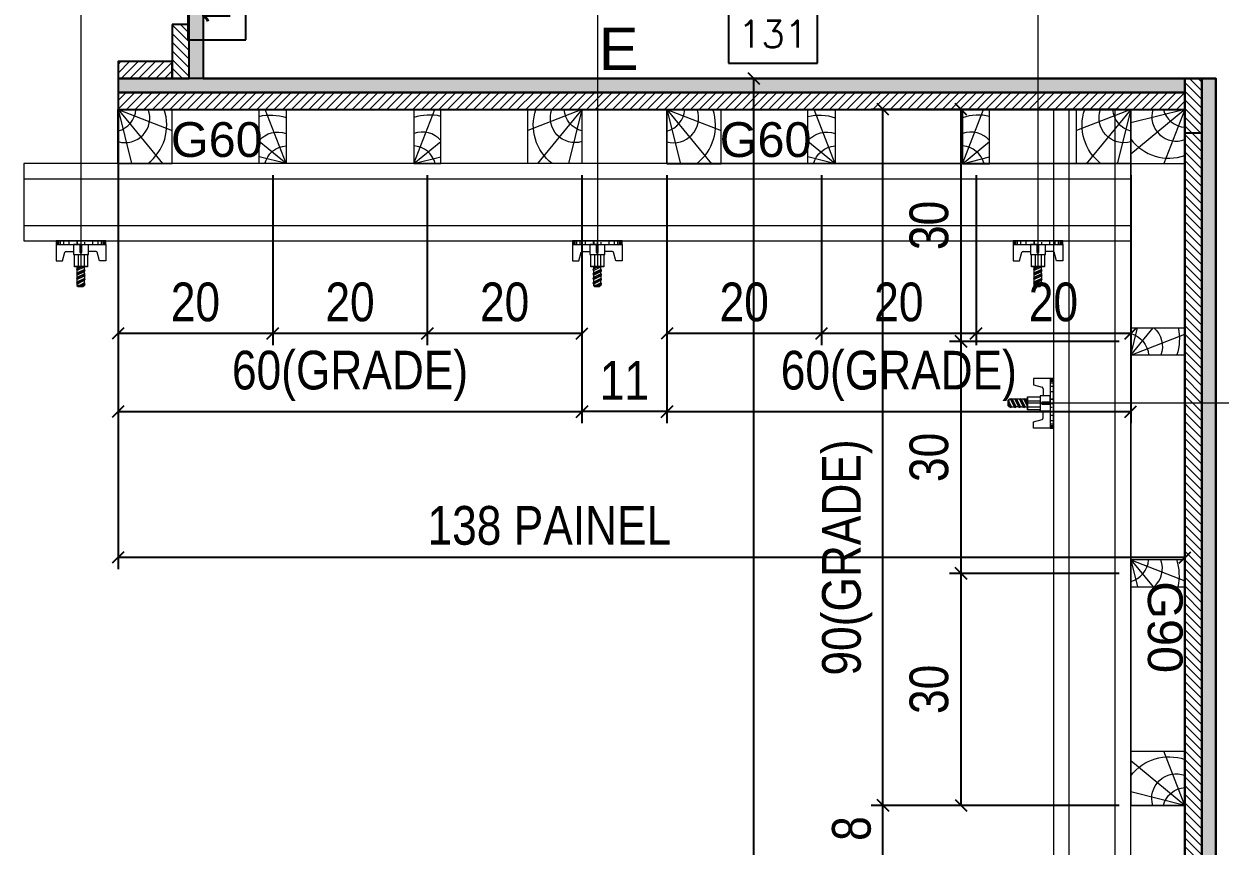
# Model space of a CAD drawing. Header units: millimetres. Extents: x 1945 to 8225, y 304 to 15137.
# Drawn here: x 5574.6 to 5884.1, y 11176.6 to 11389.3 of the extents above; entities that cross this region are included whole.
import ezdxf
from ezdxf.enums import TextEntityAlignment as Align

# ---------------------------------------------------------------- set-up
doc = ezdxf.new("R2010")
doc.units = ezdxf.units.MM
for name, color, linetype, lineweight in [('CONCRETO', 251, 'Continuous', 25), ('Hachura', 251, 'Continuous', 9), ('Madeira', 126, 'Continuous', 18), ('Perfil Metálico', 224, 'Continuous', 18)]:
    doc.layers.add(name, color=color, linetype=linetype, lineweight=lineweight)
for name, color, linetype in [('COTA', 241, 'Continuous'), ('MEIO_PONT', 93, 'Continuous'), ('Painéis', 200, 'Continuous'), ('SARRAFO', 251, 'Continuous'), ('TEXTO_GERAL', 7, 'Continuous')]:
    doc.layers.add(name, color=color, linetype=linetype)
doc.styles.add('ARIAL', font='arial.ttf')
doc.styles.add('COTA TECNICA 2X', font='techl___.ttf', dxfattribs={"height": 10})
doc.styles.add('ROMANS', font='romans.shx')
doc.styles.add('SANSSERIF', font='sas_____.pfb')
doc.dimstyles.new('Cota Seção interna', dxfattribs={"dimtxt": 7, "dimasz": 6, "dimexe": 0.18, "dimexo": 2, "dimgap": -4, "dimtad": 3, "dimdec": 1, "dimlfac": 0.5, "dimzin": 12, "dimdsep": 46, "dimtxsty": 'ROMANS', "dimblk": 'ARCHTICK', "dimcen": 0.09, "dimse1": 1, "dimse2": 1, "dimsd1": 1, "dimsd2": 1, "dimclrd": 180, "dimclre": 5, "dimclrt": 1, "dimadec": 0, "dimazin": 3, "dimtfac": 1, "dimtdec": 1, "dimtofl": 0, "dimtmove": 0, "dimatfit": 3, "dimldrblk": 'ARCHTICK', "dimfxl": 1, "dimtolj": 1, "dimtzin": 0, "dimarcsym": 0})
doc.dimstyles.new('SECAO PILAR', dxfattribs={"dimtxt": 10, "dimasz": 3, "dimexe": 3, "dimexo": 3, "dimgap": 3, "dimtad": 1, "dimdec": 1, "dimlfac": 0.5, "dimzin": 12, "dimdsep": 46, "dimtxsty": 'COTA TECNICA 2X', "dimblk1": 'OBLIQUE', "dimblk2": 'OBLIQUE', "dimsah": 1, "dimcen": 0.9, "dimclrd": 256, "dimclre": 256, "dimclrt": 256, "dimadec": 1, "dimazin": 3, "dimtfac": 1, "dimtdec": 1, "dimtmove": 0, "dimatfit": 3, "dimfxl": 1, "dimtolj": 1, "dimtzin": 12, "dimarcsym": 0})

# ---------------------------------------------------------------- blocks, each defined once
blk = doc.blocks.new('*D548')
at = {"layer": 'COTA', "color": 180, "lineweight": -2, "transparency": 16777216}
for p, q in [((5632.02, 11403.15), (5617.02, 11403.15)), ((5617.02, 11403.15), (5617.02, 11385.15)), ((5632.02, 11385.15), (5632.02, 11403.15)), ((5617.02, 11385.15), (5632.02, 11385.15))]:
    blk.add_line(p, q, dxfattribs=at)
at = {"layer": 'Defpoints', "color": 0, "transparency": 16777216}
for p in [(5621.02, 11413.15), (5636.02, 11413.15), (5621.02, 11375.15)]:
    blk.add_point(p, dxfattribs=at)
at = {"layer": 'COTA', "color": 1, "transparency": 16777216, "insert": (5624.52, 11394.15), "char_height": 7, "attachment_point": 5, "rotation": 90, "style": 'ROMANS'}
blk.add_mtext('\\A1;19', dxfattribs=at)
blk = doc.blocks.new('_ArchTick')
at = {"color": 0, "linetype": 'ByBlock', "const_width": 0.15}
blk.add_lwpolyline([(-0.5, -0.5), (0.5, 0.5)], dxfattribs=at)
blk = doc.blocks.new('C')
at = {"layer": 'Hachura', "color": 0}
for p, q in [((0, 3.22), (0, -3.22)), ((0.45, 3.22), (0, 3.22)), ((0.46, 3.16), (0, 3.16)), ((0.45, -3.23), (0.45, 3.22)), ((0.45, 3.22), (2.58, 3.22)), ((2.58, 3.22), (2.58, 2.39)), ((0.46, 3.05), (0, 3.05)), ((0.46, 2.88), (0, 2.88)), ((0, 2.75), (0, -1.16)), ((0.46, 2.65), (0, 2.65)), ((0.46, 2.23), (0, 2.23)), ((1.35, 1.94), (1.35, 0.96)), ((2.58, 2.39), (1.47, 2.09)), ((0.46, 1.51), (0, 1.51)), ((0.39, 0.49), (0.17, 0.49)), ((1.74, 0.97), (0.45, 0.97)), ((1.45, 0.1), (0.45, 0.1)), ((1.74, -0.97), (1.74, 0.97)), ((1.74, 0.97), (1.74, 0.84)), ((1.74, 0.97), (1.74, 0.84)), ((1.74, 0.84), (3.35, 0.84)), ((3.35, 0.45), (1.74, 0.45)), ((3.32, 0.84), (3.32, -0.84)), ((3.35, 0.84), (3.35, -0.84)), ((3.68, 0.45), (3.35, 0.45)), ((3.84, -0.52), (3.35, 0.45)), ((3.35, 0.06), (3.67, -0.57)), ((3.68, 0.45), (4.16, -0.52)), ((3.72, 0.5), (4.25, -0.57)), ((4.37, -0.55), (3.83, 0.53)), ((4.15, 0.45), (3.93, 0.45)), ((4.42, -0.52), (3.93, 0.45)), ((4.15, 0.45), (4.26, 0.45)), ((4.26, 0.45), (4.74, -0.52)), ((4.3, 0.5), (4.83, -0.57)), ((4.95, -0.55), (4.41, 0.53)), ((4.51, 0.45), (4.84, 0.45)), ((5, -0.52), (4.51, 0.45)), ((4.84, 0.45), (5.32, -0.52)), ((4.88, 0.5), (5.41, -0.57)), ((5.53, -0.55), (4.99, 0.53)), ((5.58, -0.52), (5.09, 0.45)), ((5.42, 0.45), (5.09, 0.45)), ((5.58, -0.52), (5.09, 0.45)), ((5.42, 0.45), (5.74, -0.19)), ((5.46, 0.5), (5.74, -0.07)), ((5.74, 0.19), (5.57, 0.53)), ((5.74, 0.32), (5.68, 0.45)), ((5.68, 0.45), (5.74, 0.45)), ((5.74, 0.45), (5.9, 0.29)), ((5.74, 0.45), (5.74, -0.52)), ((5.9, -0.36), (5.9, 0.29)), ((0.45, 0), (0, 0)), ((0.46, -1.52), (0, -1.52)), ((0.08, -0.48), (0.29, -0.48)), ((0.29, -0.48), (0.4, -0.48)), ((0.45, 0), (0.45, -0.97)), ((0.45, -0.16), (1.45, -0.16)), ((0.45, -0.65), (0.45, -0.32)), ((0.45, -3.23), (0.45, -0.65)), ((0.45, -0.97), (1.74, -0.97)), ((1.35, -1.94), (1.35, -0.97)), ((3.35, -0.32), (1.74, -0.32)), ((3.35, -0.84), (1.74, -0.84)), ((3.35, -0.07), (3.58, -0.52)), ((3.35, -0.52), (3.58, -0.52)), ((3.84, -0.52), (4.16, -0.52)), ((4.42, -0.52), (4.74, -0.52)), ((4.63, -0.52), (4.74, -0.52)), ((5, -0.52), (5.32, -0.52)), ((5.58, -0.52), (5.74, -0.52)), ((5.74, -0.52), (5.9, -0.36)), ((5.74, -0.52), (5.74, -0.52)), ((0.46, -2.23), (0, -2.23)), ((0.46, -2.65), (0, -2.65)), ((0.46, -2.88), (0, -2.88)), ((0.46, -3.05), (0, -3.05)), ((2.58, -2.39), (1.47, -2.1)), ((2.58, -3.23), (2.58, -2.39)), ((0.46, -3.16), (0, -3.16)), ((0, -3.22), (2.57, -3.22))]:
    blk.add_line(p, q, dxfattribs=at)
for centre, radius, start, end in [((1.52, 1.94), 0.161, 104.7436, 180), ((1.44, -0.03), 0.129, 272.695, 87.305), ((3.81, 0.39), 0.143, 25.5688, 154.4312), ((4.39, 0.39), 0.143, 25.5688, 154.4312), ((4.97, 0.39), 0.143, 25.5688, 154.4312), ((5.55, 0.39), 0.143, 25.5688, 154.4312), ((0.17, -0.37), 0.174, 221.744, 317.8592), ((3.71, -0.4), 0.174, 222.1408, 318.256), ((4.29, -0.4), 0.174, 222.1408, 318.256), ((4.87, -0.4), 0.174, 222.1408, 318.256), ((5.45, -0.4), 0.174, 222.1408, 318.256), ((5.61, -0.4), 0.174, 317.8592, 318.256), ((1.52, -1.94), 0.161, 180, 255.2564)]:
    blk.add_arc(centre, radius, start, end, dxfattribs=at)
blk = doc.blocks.new('_Oblique')
at = {"color": 0, "linetype": 'ByBlock', "lineweight": -2}
blk.add_line((-0.5, -0.5), (0.5, 0.5), dxfattribs=at)
blk = doc.blocks.new('*D549')
at = {"layer": 'COTA', "lineweight": -2, "transparency": 16777216}
for p, q in [((5872.02, 11375.15), (5760.53, 11375.15)), ((5763.53, 10927.15), (5763.53, 11375.15)), ((5872.02, 10927.15), (5760.53, 10927.15))]:
    blk.add_line(p, q, dxfattribs=at)
at = {"layer": 'Defpoints', "color": 0, "transparency": 16777216}
for p in [(5763.53, 11375.15), (5875.02, 11375.15), (5875.02, 10927.15)]:
    blk.add_point(p, dxfattribs=at)
at = {"layer": 'COTA', "lineweight": -2, "transparency": 16777216, "xscale": 3, "yscale": 3, "zscale": 3}
for p, rotation in [((5763.53, 11375.15), 90), ((5763.53, 10927.15), 270)]:
    blk.add_blockref('_Oblique', p, dxfattribs=dict(at, rotation=rotation))
at = {"layer": 'COTA', "transparency": 16777216, "insert": (5755.46, 11096.15), "char_height": 10, "attachment_point": 5, "rotation": 90, "style": 'COTA TECNICA 2X'}
blk.add_mtext('\\A1;224 PAINEL', dxfattribs=at)
blk = doc.blocks.new('*D551')
at = {"layer": 'COTA', "lineweight": -2, "transparency": 16777216}
for p, q in [((5599.02, 11372.15), (5599.02, 11248.28)), ((5875.02, 11372.15), (5875.02, 11248.28)), ((5875.02, 11251.28), (5599.02, 11251.28))]:
    blk.add_line(p, q, dxfattribs=at)
at = {"layer": 'Defpoints', "color": 0, "transparency": 16777216}
for p in [(5599.02, 11375.15), (5875.02, 11375.15), (5599.02, 11251.28)]:
    blk.add_point(p, dxfattribs=at)
at = {"layer": 'COTA', "lineweight": -2, "transparency": 16777216, "xscale": 3, "yscale": 3, "zscale": 3, "rotation": 180}
blk.add_blockref('_Oblique', (5599.02, 11251.28), dxfattribs=at)
at = {"layer": 'COTA', "lineweight": -2, "transparency": 16777216, "xscale": 3, "yscale": 3, "zscale": 3}
blk.add_blockref('_Oblique', (5875.02, 11251.28), dxfattribs=at)
at = {"layer": 'COTA', "transparency": 16777216, "insert": (5710.59, 11259.52), "char_height": 10, "attachment_point": 5, "style": 'COTA TECNICA 2X'}
blk.add_mtext('\\A1;138 PAINEL', dxfattribs=at)
blk = doc.blocks.new('*D566')
at = {"layer": 'COTA', "lineweight": -2, "transparency": 16777216}
for p, q in [((5858.02, 11187.17), (5793.89, 11187.17)), ((5796.89, 11171.16), (5796.89, 11187.17)), ((5858.03, 11171.16), (5793.89, 11171.16))]:
    blk.add_line(p, q, dxfattribs=at)
at = {"layer": 'Defpoints', "color": 0, "transparency": 16777216}
for p in [(5796.89, 11187.17), (5861.02, 11187.17), (5861.03, 11171.16)]:
    blk.add_point(p, dxfattribs=at)
at = {"layer": 'COTA', "lineweight": -2, "transparency": 16777216, "xscale": 3, "yscale": 3, "zscale": 3}
for p, rotation in [((5796.89, 11187.17), 90), ((5796.89, 11171.16), 270)]:
    blk.add_blockref('_Oblique', p, dxfattribs=dict(at, rotation=rotation))
at = {"layer": 'COTA', "transparency": 16777216, "insert": (5788.79, 11181.17), "char_height": 10, "attachment_point": 5, "rotation": 90, "style": 'COTA TECNICA 2X'}
blk.add_mtext('\\A1;8', dxfattribs=at)
blk = doc.blocks.new('*D567')
at = {"layer": 'COTA', "color": 180, "lineweight": -2, "transparency": 16777216}
for p, q in [((5779.98, 11394.15), (5756.98, 11394.15)), ((5756.98, 11394.15), (5756.98, 11379.15)), ((5779.98, 11379.15), (5779.98, 11394.15)), ((5756.98, 11379.15), (5779.98, 11379.15))]:
    blk.add_line(p, q, dxfattribs=at)
at = {"layer": 'Defpoints', "color": 0, "transparency": 16777216}
for p in [(5621.02, 11375.15), (5621.02, 11375.15), (5883.02, 11375.15)]:
    blk.add_point(p, dxfattribs=at)
at = {"layer": 'COTA', "color": 1, "transparency": 16777216, "insert": (5768.48, 11386.65), "char_height": 7, "attachment_point": 5, "style": 'ROMANS'}
blk.add_mtext('\\A1;131', dxfattribs=at)
blk = doc.blocks.new('*D568')
at = {"layer": 'COTA', "color": 180, "lineweight": -2, "transparency": 16777216}
for p, q in [((5900.25, 11123.15), (5885.25, 11123.15)), ((5885.25, 11123.15), (5885.25, 11097.15)), ((5900.25, 11097.15), (5900.25, 11123.15)), ((5885.25, 11097.15), (5900.25, 11097.15))]:
    blk.add_line(p, q, dxfattribs=at)
at = {"layer": 'Defpoints', "color": 0, "transparency": 16777216}
for p in [(5883.02, 11375.15), (5883.02, 10949.15), (5904.25, 10949.15)]:
    blk.add_point(p, dxfattribs=at)
at = {"layer": 'COTA', "color": 1, "transparency": 16777216, "insert": (5892.75, 11110.15), "char_height": 7, "attachment_point": 5, "rotation": 90, "style": 'ROMANS'}
blk.add_mtext('\\A1;213', dxfattribs=at)
blk = doc.blocks.new('PONTALETE')
at = {"layer": 'Madeira'}
for q in [(2.71, 7), (7, 5.76), (7, 1.74)]:
    blk.add_line((0, 0), q, dxfattribs=at)
blk.add_lwpolyline([(0, 0), (7, 0), (7, 7), (0, 7)], close=True, dxfattribs=at)
for centre, radius, start, end in [((2.04, 0.06), 6.23, 37.2818, 109.0913), ((1.09, 0.9), 3.19, 343.603, 109.9847), ((-0.21, -0.78), 3.09, 14.6322, 86.0383)]:
    blk.add_arc(centre, radius, start, end, dxfattribs=at)
blk = doc.blocks.new('MEIO PONTALETE')
at = {"layer": 'Madeira'}
for q in [(2.71, 7), (3.5, 2.88), (3.5, 0.87)]:
    blk.add_line((0, 0), q, dxfattribs=at)
blk.add_lwpolyline([(0, 0), (3.5, 0), (3.5, 7), (0, 7)], close=True, dxfattribs=at)
for centre, radius, start, end in [((2.04, 0.06), 6.23, 76.4499, 109.0913), ((1.09, 0.9), 3.19, 40.9063, 109.9847), ((-0.21, -0.78), 3.09, 14.6322, 86.0383)]:
    blk.add_arc(centre, radius, start, end, dxfattribs=at)
blk = doc.blocks.new('*D569')
at = {"layer": 'COTA', "lineweight": -2, "transparency": 16777216}
for p, q in [((5858.02, 11367.17), (5814.08, 11367.17)), ((5817.08, 11367.17), (5817.08, 11307.17)), ((5858.02, 11307.17), (5814.08, 11307.17))]:
    blk.add_line(p, q, dxfattribs=at)
at = {"layer": 'Defpoints', "color": 0, "transparency": 16777216}
for p in [(5861.02, 11367.17), (5817.08, 11307.17), (5861.02, 11307.17)]:
    blk.add_point(p, dxfattribs=at)
at = {"layer": 'COTA', "lineweight": -2, "transparency": 16777216, "xscale": 3, "yscale": 3, "zscale": 3}
for p, rotation in [((5817.08, 11367.17), 90), ((5817.08, 11307.17), 270)]:
    blk.add_blockref('_Oblique', p, dxfattribs=dict(at, rotation=rotation))
at = {"layer": 'COTA', "transparency": 16777216, "insert": (5808.86, 11337.17), "char_height": 10, "attachment_point": 5, "rotation": 90, "style": 'COTA TECNICA 2X'}
blk.add_mtext('\\A1;30', dxfattribs=at)
blk = doc.blocks.new('*D570')
at = {"layer": 'COTA', "lineweight": -2, "transparency": 16777216}
for p, q in [((5858.02, 11307.17), (5814.08, 11307.17)), ((5817.08, 11307.17), (5817.08, 11247.17)), ((5858.02, 11247.17), (5814.08, 11247.17))]:
    blk.add_line(p, q, dxfattribs=at)
at = {"layer": 'Defpoints', "color": 0, "transparency": 16777216}
for p in [(5861.02, 11307.17), (5817.08, 11247.17), (5861.02, 11247.17)]:
    blk.add_point(p, dxfattribs=at)
at = {"layer": 'COTA', "lineweight": -2, "transparency": 16777216, "xscale": 3, "yscale": 3, "zscale": 3}
for p, rotation in [((5817.08, 11307.17), 90), ((5817.08, 11247.17), 270)]:
    blk.add_blockref('_Oblique', p, dxfattribs=dict(at, rotation=rotation))
at = {"layer": 'COTA', "transparency": 16777216, "insert": (5808.86, 11277.17), "char_height": 10, "attachment_point": 5, "rotation": 90, "style": 'COTA TECNICA 2X'}
blk.add_mtext('\\A1;30', dxfattribs=at)
blk = doc.blocks.new('*D571')
at = {"layer": 'COTA', "lineweight": -2, "transparency": 16777216}
for p, q in [((5858.02, 11247.17), (5814.08, 11247.17)), ((5817.08, 11247.17), (5817.08, 11187.17)), ((5858.02, 11187.17), (5814.08, 11187.17))]:
    blk.add_line(p, q, dxfattribs=at)
at = {"layer": 'Defpoints', "color": 0, "transparency": 16777216}
for p in [(5861.02, 11247.17), (5817.08, 11187.17), (5861.02, 11187.17)]:
    blk.add_point(p, dxfattribs=at)
at = {"layer": 'COTA', "lineweight": -2, "transparency": 16777216, "xscale": 3, "yscale": 3, "zscale": 3}
for p, rotation in [((5817.08, 11247.17), 90), ((5817.08, 11187.17), 270)]:
    blk.add_blockref('_Oblique', p, dxfattribs=dict(at, rotation=rotation))
at = {"layer": 'COTA', "transparency": 16777216, "insert": (5808.86, 11217.17), "char_height": 10, "attachment_point": 5, "rotation": 90, "style": 'COTA TECNICA 2X'}
blk.add_mtext('\\A1;30', dxfattribs=at)
blk = doc.blocks.new('*D572')
at = {"layer": 'COTA', "lineweight": -2, "transparency": 16777216}
for p, q in [((5858.02, 11367.17), (5793.89, 11367.17)), ((5796.89, 11187.17), (5796.89, 11367.17)), ((5858.02, 11187.17), (5793.89, 11187.17))]:
    blk.add_line(p, q, dxfattribs=at)
at = {"layer": 'Defpoints', "color": 0, "transparency": 16777216}
for p in [(5796.89, 11367.17), (5861.02, 11367.17), (5861.02, 11187.17)]:
    blk.add_point(p, dxfattribs=at)
at = {"layer": 'COTA', "lineweight": -2, "transparency": 16777216, "xscale": 3, "yscale": 3, "zscale": 3}
for p, rotation in [((5796.89, 11367.17), 90), ((5796.89, 11187.17), 270)]:
    blk.add_blockref('_Oblique', p, dxfattribs=dict(at, rotation=rotation))
at = {"layer": 'COTA', "transparency": 16777216, "insert": (5787.66, 11251.28), "char_height": 10, "attachment_point": 5, "rotation": 90, "style": 'COTA TECNICA 2X'}
blk.add_mtext('\\A1;90(GRADE)', dxfattribs=at)
blk = doc.blocks.new('*D850')
at = {"layer": 'COTA', "lineweight": -2, "transparency": 16777216}
for p, q in [((5821.01, 11350.13), (5821.01, 11306.21)), ((5861.01, 11350.13), (5861.01, 11306.21)), ((5861.01, 11309.21), (5821.01, 11309.21))]:
    blk.add_line(p, q, dxfattribs=at)
at = {"layer": 'Defpoints', "color": 0, "transparency": 16777216}
for p in [(5821.01, 11353.13), (5861.01, 11353.13), (5821.01, 11309.21)]:
    blk.add_point(p, dxfattribs=at)
at = {"layer": 'COTA', "lineweight": -2, "transparency": 16777216, "xscale": 3, "yscale": 3, "zscale": 3, "rotation": 180}
blk.add_blockref('_Oblique', (5821.01, 11309.21), dxfattribs=at)
at = {"layer": 'COTA', "lineweight": -2, "transparency": 16777216, "xscale": 3, "yscale": 3, "zscale": 3}
blk.add_blockref('_Oblique', (5861.01, 11309.21), dxfattribs=at)
at = {"layer": 'COTA', "transparency": 16777216, "insert": (5841.01, 11317.31), "char_height": 10, "attachment_point": 5, "style": 'COTA TECNICA 2X'}
blk.add_mtext('\\A1;20', dxfattribs=at)
blk = doc.blocks.new('*D851')
at = {"layer": 'COTA', "lineweight": -2, "transparency": 16777216}
for p, q in [((5781.01, 11350.13), (5781.01, 11306.21)), ((5821.01, 11350.13), (5821.01, 11306.21)), ((5821.01, 11309.21), (5781.01, 11309.21))]:
    blk.add_line(p, q, dxfattribs=at)
at = {"layer": 'Defpoints', "color": 0, "transparency": 16777216}
for p in [(5781.01, 11353.13), (5821.01, 11353.13), (5781.01, 11309.21)]:
    blk.add_point(p, dxfattribs=at)
at = {"layer": 'COTA', "lineweight": -2, "transparency": 16777216, "xscale": 3, "yscale": 3, "zscale": 3, "rotation": 180}
blk.add_blockref('_Oblique', (5781.01, 11309.21), dxfattribs=at)
at = {"layer": 'COTA', "lineweight": -2, "transparency": 16777216, "xscale": 3, "yscale": 3, "zscale": 3}
blk.add_blockref('_Oblique', (5821.01, 11309.21), dxfattribs=at)
at = {"layer": 'COTA', "transparency": 16777216, "insert": (5801.01, 11317.31), "char_height": 10, "attachment_point": 5, "style": 'COTA TECNICA 2X'}
blk.add_mtext('\\A1;20', dxfattribs=at)
blk = doc.blocks.new('*D852')
at = {"layer": 'COTA', "lineweight": -2, "transparency": 16777216}
for p, q in [((5741.01, 11350.14), (5741.01, 11306.21)), ((5781.01, 11350.13), (5781.01, 11306.21)), ((5781.01, 11309.21), (5741.01, 11309.21))]:
    blk.add_line(p, q, dxfattribs=at)
at = {"layer": 'Defpoints', "color": 0, "transparency": 16777216}
for p in [(5741.01, 11353.14), (5781.01, 11353.13), (5741.01, 11309.21)]:
    blk.add_point(p, dxfattribs=at)
at = {"layer": 'COTA', "lineweight": -2, "transparency": 16777216, "xscale": 3, "yscale": 3, "zscale": 3, "rotation": 180}
blk.add_blockref('_Oblique', (5741.01, 11309.21), dxfattribs=at)
at = {"layer": 'COTA', "lineweight": -2, "transparency": 16777216, "xscale": 3, "yscale": 3, "zscale": 3}
blk.add_blockref('_Oblique', (5781.01, 11309.21), dxfattribs=at)
at = {"layer": 'COTA', "transparency": 16777216, "insert": (5761.01, 11317.31), "char_height": 10, "attachment_point": 5, "style": 'COTA TECNICA 2X'}
blk.add_mtext('\\A1;20', dxfattribs=at)
blk = doc.blocks.new('*D853')
at = {"layer": 'COTA', "lineweight": -2, "transparency": 16777216}
for p, q in [((5741.01, 11350.14), (5741.01, 11286.01)), ((5861.01, 11350.16), (5861.01, 11286.01)), ((5741.01, 11289.01), (5861.01, 11289.01))]:
    blk.add_line(p, q, dxfattribs=at)
at = {"layer": 'Defpoints', "color": 0, "transparency": 16777216}
for p in [(5741.01, 11353.14), (5861.01, 11353.16), (5861.01, 11289.01)]:
    blk.add_point(p, dxfattribs=at)
at = {"layer": 'COTA', "lineweight": -2, "transparency": 16777216, "xscale": 3, "yscale": 3, "zscale": 3, "rotation": 180}
blk.add_blockref('_Oblique', (5741.01, 11289.01), dxfattribs=at)
at = {"layer": 'COTA', "lineweight": -2, "transparency": 16777216, "xscale": 3, "yscale": 3, "zscale": 3}
blk.add_blockref('_Oblique', (5861.01, 11289.01), dxfattribs=at)
at = {"layer": 'COTA', "transparency": 16777216, "insert": (5801.01, 11298.23), "char_height": 10, "attachment_point": 5, "style": 'COTA TECNICA 2X'}
blk.add_mtext('\\A1;60(GRADE)', dxfattribs=at)
blk = doc.blocks.new('*D854')
at = {"layer": 'COTA', "lineweight": -2, "transparency": 16777216}
for p, q in [((5679.02, 11350.15), (5679.02, 11306.22)), ((5719.02, 11350.15), (5719.02, 11306.22)), ((5719.02, 11309.22), (5679.02, 11309.22))]:
    blk.add_line(p, q, dxfattribs=at)
at = {"layer": 'Defpoints', "color": 0, "transparency": 16777216}
for p in [(5679.02, 11353.15), (5719.02, 11353.15), (5679.02, 11309.22)]:
    blk.add_point(p, dxfattribs=at)
at = {"layer": 'COTA', "lineweight": -2, "transparency": 16777216, "xscale": 3, "yscale": 3, "zscale": 3, "rotation": 180}
blk.add_blockref('_Oblique', (5679.02, 11309.22), dxfattribs=at)
at = {"layer": 'COTA', "lineweight": -2, "transparency": 16777216, "xscale": 3, "yscale": 3, "zscale": 3}
blk.add_blockref('_Oblique', (5719.02, 11309.22), dxfattribs=at)
at = {"layer": 'COTA', "transparency": 16777216, "insert": (5699.02, 11317.32), "char_height": 10, "attachment_point": 5, "style": 'COTA TECNICA 2X'}
blk.add_mtext('\\A1;20', dxfattribs=at)
blk = doc.blocks.new('*D855')
at = {"layer": 'COTA', "lineweight": -2, "transparency": 16777216}
for p, q in [((5639.02, 11350.15), (5639.02, 11306.22)), ((5679.02, 11350.15), (5679.02, 11306.22)), ((5679.02, 11309.22), (5639.02, 11309.22))]:
    blk.add_line(p, q, dxfattribs=at)
at = {"layer": 'Defpoints', "color": 0, "transparency": 16777216}
for p in [(5639.02, 11353.15), (5679.02, 11353.15), (5639.02, 11309.22)]:
    blk.add_point(p, dxfattribs=at)
at = {"layer": 'COTA', "lineweight": -2, "transparency": 16777216, "xscale": 3, "yscale": 3, "zscale": 3, "rotation": 180}
blk.add_blockref('_Oblique', (5639.02, 11309.22), dxfattribs=at)
at = {"layer": 'COTA', "lineweight": -2, "transparency": 16777216, "xscale": 3, "yscale": 3, "zscale": 3}
blk.add_blockref('_Oblique', (5679.02, 11309.22), dxfattribs=at)
at = {"layer": 'COTA', "transparency": 16777216, "insert": (5659.02, 11317.32), "char_height": 10, "attachment_point": 5, "style": 'COTA TECNICA 2X'}
blk.add_mtext('\\A1;20', dxfattribs=at)
blk = doc.blocks.new('*D856')
at = {"layer": 'COTA', "lineweight": -2, "transparency": 16777216}
for p, q in [((5599.02, 11350.15), (5599.02, 11306.22)), ((5639.02, 11350.15), (5639.02, 11306.22)), ((5639.02, 11309.22), (5599.02, 11309.22))]:
    blk.add_line(p, q, dxfattribs=at)
at = {"layer": 'Defpoints', "color": 0, "transparency": 16777216}
for p in [(5599.02, 11353.15), (5639.02, 11353.15), (5599.02, 11309.22)]:
    blk.add_point(p, dxfattribs=at)
at = {"layer": 'COTA', "lineweight": -2, "transparency": 16777216, "xscale": 3, "yscale": 3, "zscale": 3, "rotation": 180}
blk.add_blockref('_Oblique', (5599.02, 11309.22), dxfattribs=at)
at = {"layer": 'COTA', "lineweight": -2, "transparency": 16777216, "xscale": 3, "yscale": 3, "zscale": 3}
blk.add_blockref('_Oblique', (5639.02, 11309.22), dxfattribs=at)
at = {"layer": 'COTA', "transparency": 16777216, "insert": (5619.02, 11317.32), "char_height": 10, "attachment_point": 5, "style": 'COTA TECNICA 2X'}
blk.add_mtext('\\A1;20', dxfattribs=at)
blk = doc.blocks.new('*D857')
at = {"layer": 'COTA', "lineweight": -2, "transparency": 16777216}
for p, q in [((5599.02, 11350.15), (5599.02, 11286.03)), ((5719.02, 11350.18), (5719.02, 11286.03)), ((5599.02, 11289.03), (5719.02, 11289.03))]:
    blk.add_line(p, q, dxfattribs=at)
at = {"layer": 'Defpoints', "color": 0, "transparency": 16777216}
for p in [(5599.02, 11353.15), (5719.02, 11353.18), (5719.02, 11289.03)]:
    blk.add_point(p, dxfattribs=at)
at = {"layer": 'COTA', "lineweight": -2, "transparency": 16777216, "xscale": 3, "yscale": 3, "zscale": 3, "rotation": 180}
blk.add_blockref('_Oblique', (5599.02, 11289.03), dxfattribs=at)
at = {"layer": 'COTA', "lineweight": -2, "transparency": 16777216, "xscale": 3, "yscale": 3, "zscale": 3}
blk.add_blockref('_Oblique', (5719.02, 11289.03), dxfattribs=at)
at = {"layer": 'COTA', "transparency": 16777216, "insert": (5659.02, 11298.25), "char_height": 10, "attachment_point": 5, "style": 'COTA TECNICA 2X'}
blk.add_mtext('\\A1;60(GRADE)', dxfattribs=at)
blk = doc.blocks.new('*D1605')
at = {"layer": 'COTA', "lineweight": -2, "transparency": 16777216}
for p, q in [((5719.02, 11350.18), (5719.02, 11286.03)), ((5741.01, 11350.13), (5741.01, 11286.03)), ((5741.01, 11289.03), (5719.02, 11289.03))]:
    blk.add_line(p, q, dxfattribs=at)
at = {"layer": 'Defpoints', "color": 0, "transparency": 16777216}
for p in [(5719.02, 11353.18), (5741.01, 11353.13), (5719.02, 11289.03)]:
    blk.add_point(p, dxfattribs=at)
at = {"layer": 'COTA', "lineweight": -2, "transparency": 16777216, "xscale": 3, "yscale": 3, "zscale": 3, "rotation": 180}
blk.add_blockref('_Oblique', (5719.02, 11289.03), dxfattribs=at)
at = {"layer": 'COTA', "lineweight": -2, "transparency": 16777216, "xscale": 3, "yscale": 3, "zscale": 3}
blk.add_blockref('_Oblique', (5741.01, 11289.03), dxfattribs=at)
at = {"layer": 'COTA', "transparency": 16777216, "insert": (5730.01, 11297.09), "char_height": 10, "attachment_point": 5, "style": 'COTA TECNICA 2X'}
blk.add_mtext('\\A1;11', dxfattribs=at)

msp = doc.modelspace()

# ---------------------------------------------------------------- hatches: boundary and pattern name
at = {"layer": 'Hachura'}
h = msp.add_hatch(color=256, dxfattribs=at)
h.dxf.hatch_style = 1
h.paths.add_polyline_path([(5617.42, 11413.15), (5621.02, 11413.15), (5621.02, 11375.15), (5617.42, 11375.15)])
h = msp.add_hatch(dxfattribs=at)
h.set_pattern_fill('ANSI31', color=256, scale=0.5, angle=450, style=0)
h.set_pattern_definition([(135, (-17216.0903, 19775.6832), (-1.12253202, -1.12253202), [])])
h.paths.add_polyline_path([(5617.42, 11375.15), (5613.02, 11375.15), (5613.02, 11389.15), (5617.42, 11389.15)])
h = msp.add_hatch(dxfattribs=at)
h.set_pattern_fill('ANSI31', color=256, scale=0.5, angle=360, style=0)
h.set_pattern_definition([(45, (14817.6697, 33533.5395), (-1.12253202, 1.12253202), [])])
h.paths.add_polyline_path([(5613.02, 11379.55), (5613.02, 11375.15), (5599.02, 11375.15), (5599.02, 11379.55)])
h = msp.add_hatch(color=256, dxfattribs=at)
h.dxf.hatch_style = 1
h.paths.add_polyline_path([(5599.02, 11371.55), (5599.02, 11375.15), (5875.02, 11375.15), (5875.02, 11371.55)])
h = msp.add_hatch(dxfattribs=at)
h.set_pattern_fill('ANSI31', color=256, scale=0.5, angle=450, style=0)
h.set_pattern_definition([(135, (-17318.0903, 19693.6832), (-1.12253202, -1.12253202), [])])
h.paths.add_polyline_path([(5875.02, 10929.15), (5879.42, 10929.15), (5879.42, 11375.15), (5875.02, 11375.15)])
h = msp.add_hatch(color=256, dxfattribs=at)
h.dxf.hatch_style = 1
h.paths.add_polyline_path([(5879.42, 10929.15), (5883.02, 10929.15), (5883.02, 11375.15), (5879.42, 11375.15)])
h = msp.add_hatch(dxfattribs=at)
h.set_pattern_fill('ANSI31', color=256, scale=0.5, angle=360, style=0)
h.set_pattern_definition([(45, (14886.6697, 33541.5395), (-1.12253202, 1.12253202), [])])
h.paths.add_polyline_path([(5599.02, 11367.15), (5599.02, 11371.55), (5875.02, 11371.55), (5875.02, 11367.15)])

# ---------------------------------------------------------------- linework, layer by layer
at = {"layer": 'CONCRETO', "color": 2}
msp.add_lwpolyline([(5621.02, 11413.15), (5621.02, 11375.15), (5883.02, 11375.15), (5883.02, 10949.15), (5921.02, 10949.15), (5921.02, 11413.15)], close=True, dxfattribs=at)
at = {"layer": 'Hachura'}
for p, q in [((5589.42, 11465.95), (5589.41, 11326.15)), ((5723.02, 11465.92), (5723.01, 11326.12)), ((5837.02, 11465.92), (5837.01, 11326.12)), ((5973.83, 11291.16), (5834.03, 11291.16))]:
    msp.add_line(p, q, dxfattribs=at)
at = {"layer": 'Madeira'}
for points in [[(5719.02, 11367.15), (5719.02, 11353.15), (5599.02, 11353.15), (5599.02, 11367.15)], [(5861.01, 11367.13), (5861.01, 11353.13), (5741.01, 11353.13), (5741.01, 11367.13)], [(5875.02, 11367.15), (5861.02, 11367.15), (5861.02, 11187.15), (5875.02, 11187.15)]]:
    msp.add_lwpolyline(points, close=True, dxfattribs=at)
at = {"layer": 'MEIO_PONT'}
msp.add_lwpolyline([(5599.02, 11353.15), (5599.02, 11367.15), (5599.02, 11367.15), (5599.02, 11353.15)], close=True, dxfattribs=at)
at = {"layer": 'Painéis'}
for points in [[(5617.42, 11413.15), (5621.02, 11413.15), (5621.02, 11375.15), (5617.42, 11375.15)], [(5875.02, 11375.15), (5599.02, 11375.15), (5599.02, 11371.55), (5875.02, 11371.55)], [(5883.02, 10927.15), (5883.02, 11375.15), (5879.42, 11375.15), (5879.42, 10927.15)]]:
    msp.add_lwpolyline(points, close=True, dxfattribs=at)
at = {"layer": 'Perfil Metálico'}
for points in [[(5841.02, 10895.21), (5861.02, 10895.21), (5861.02, 11367.15), (5841.02, 11367.15)], [(5857.02, 11367.15), (5845.02, 11367.15), (5845.02, 10895.21), (5857.02, 10895.21)], [(5861.02, 11333.15), (5861.02, 11353.15), (5574.65, 11353.15), (5574.65, 11333.15)], [(5574.65, 11349.15), (5574.65, 11337.15), (5861.02, 11337.15), (5861.02, 11349.15)]]:
    msp.add_lwpolyline(points, close=True, dxfattribs=at)
at = {"layer": 'SARRAFO'}
msp.add_line((5875.02, 11361.15), (5879.42, 11361.15), dxfattribs=at)
for points in [[(5613.02, 11389.15), (5613.02, 11375.15), (5617.42, 11375.15), (5617.42, 11389.15)], [(5599.02, 11375.15), (5613.02, 11375.15), (5613.02, 11379.55), (5599.02, 11379.55)], [(5875.02, 11375.15), (5875.02, 10927.15), (5879.42, 10927.15), (5879.42, 11375.15)], [(5875.02, 11375.15), (5879.42, 11375.15), (5879.42, 10927.15), (5875.02, 10927.15)], [(5875.02, 11371.55), (5599.02, 11371.55), (5599.02, 11367.15), (5875.02, 11367.15)]]:
    msp.add_lwpolyline(points, close=True, dxfattribs=at)

# ---------------------------------------------------------------- block references
at = {"layer": 'Hachura', "linetype": 'Continuous', "xscale": 2, "yscale": 2, "zscale": 2}
for p, rotation in [((5589.42, 11333.15), 270), ((5723.02, 11333.15), 270), ((5837.02, 11333.15), 270), ((5841.03, 11291.15), 180)]:
    msp.add_blockref('C', p, dxfattribs=dict(at, rotation=rotation))
at = {"layer": 'MEIO_PONT'}
for name, p, xscale, yscale, zscale, rotation in [('PONTALETE', (5599.02, 11367.15), 2, 2, 2, 269.9999999999999), ('PONTALETE', (5719.02, 11367.15), -2, 2, 2, 90), ('PONTALETE', (5741.01, 11367.13), 2, 2, 2, 269.9999999999999), ('PONTALETE', (5861.01, 11367.13), -2, 2, 2, 90), ('PONTALETE', (5875.02, 11367.15), 2, 2, 2, 180), ('MEIO PONTALETE', (5861.02, 11303.65), -1.999999997962732, 1.999999997962732, 1.999999997962732, 270), ('MEIO PONTALETE', (5861.02, 11250.65), 1.999999997962732, 1.999999997962732, 1.999999997962732, 270)]:
    msp.add_blockref(name, p, dxfattribs=dict(at, xscale=xscale, yscale=yscale, zscale=zscale, rotation=rotation))
for name, p, xscale, yscale, zscale in [('MEIO PONTALETE', (5642.52, 11353.15), -1.999999997962732, 1.999999997962732, 1.999999997962732), ('MEIO PONTALETE', (5675.52, 11353.15), 1.999999997962732, 1.999999997962732, 1.999999997962732), ('MEIO PONTALETE', (5784.51, 11353.13), -1.999999997962732, 1.999999997962732, 1.999999997962732), ('MEIO PONTALETE', (5817.51, 11353.13), 1.999999997962732, 1.999999997962732, 1.999999997962732), ('PONTALETE', (5875.02, 11187.15), -2, 2, 2)]:
    msp.add_blockref(name, p, dxfattribs=dict(at, xscale=xscale, yscale=yscale, zscale=zscale))

# ---------------------------------------------------------------- texts
at = {"layer": 'TEXTO_GERAL', "style": 'ARIAL'}
msp.add_text('E', height=11, dxfattribs=at).set_placement((5728.52, 11382.85), align=Align.MIDDLE_CENTER)
at = {"layer": 'TEXTO_GERAL', "color": 0, "linetype": 'Continuous', "style": 'SANSSERIF'}
for p in [(5612.67, 11359.38), (5754.66, 11359.36)]:
    msp.add_text('G60', height=9, dxfattribs=at).set_placement(p, align=Align.MIDDLE_LEFT)
msp.add_text('G90', height=9, rotation=270, dxfattribs=at).set_placement((5869.94, 11245.14), align=Align.MIDDLE_LEFT)

# ---------------------------------------------------------------- dimensions: what is measured, and where the dimension line sits
at = {"layer": 'COTA'}
for base, p1, p2, angle, dimstyle, picture, middle in [((5636.02, 11413.15), (5621.02, 11375.15), (5621.02, 11413.15), 90, 'Cota Seção interna', '*D548', (5636.02, 11394.15)), ((5621.02, 11375.15), (5883.02, 11375.15), (5621.02, 11375.15), 180, 'Cota Seção interna', '*D567', (5768.48, 11375.15)), ((5904.25, 10949.15), (5883.02, 11375.15), (5883.02, 10949.15), 270, 'Cota Seção interna', '*D568', (5904.25, 11110.15)), ((5796.89, 11187.17), (5861.03, 11171.16), (5861.02, 11187.17), 90, 'SECAO PILAR', '*D566', (5796.89, 11181.17))]:
    dim = msp.add_linear_dim(base=base, p1=p1, p2=p2, angle=angle, dimstyle=dimstyle, dxfattribs=at)
    dim.commit()
    dim.dimension.update_dxf_attribs({"geometry": picture, "text_midpoint": middle, "dimtype": 160})
for base, p1, p2, angle, text, picture, middle in [((5763.53, 11375.15), (5875.02, 10927.15), (5875.02, 11375.15), 90, '<> PAINEL', '*D549', (5763.53, 11096.15)), ((5796.89, 11367.17), (5861.02, 11187.17), (5861.02, 11367.17), 270, '<>(GRADE)', '*D572', (5796.89, 11251.28))]:
    dim = msp.add_linear_dim(base=base, p1=p1, p2=p2, angle=angle, text=text, dimstyle='SECAO PILAR', dxfattribs=at)
    dim.commit()
    dim.dimension.update_dxf_attribs({"geometry": picture, "text_midpoint": middle, "dimtype": 160})
dim = msp.add_linear_dim(base=(5599.02, 11251.28), p1=(5875.02, 11375.15), p2=(5599.02, 11375.15), text='<> PAINEL', dimstyle='SECAO PILAR', dxfattribs=at)
dim.commit()
dim.dimension.update_dxf_attribs({"geometry": '*D551', "text_midpoint": (5710.59, 11251.28), "dimtype": 160})
for base, p1, p2, angle, picture, middle in [((5817.08, 11307.17), (5861.02, 11367.17), (5861.02, 11307.17), 270, '*D569', (5808.86, 11337.17)), ((5599.02, 11309.22), (5639.02, 11353.15), (5599.02, 11353.15), 180, '*D856', (5619.02, 11317.32)), ((5639.02, 11309.22), (5679.02, 11353.15), (5639.02, 11353.15), 180, '*D855', (5659.02, 11317.32)), ((5679.02, 11309.22), (5719.02, 11353.15), (5679.02, 11353.15), 180, '*D854', (5699.02, 11317.32)), ((5719.02, 11289.03), (5741.01, 11353.13), (5719.02, 11353.18), 180, '*D1605', (5730.01, 11297.09)), ((5741.01, 11309.21), (5781.01, 11353.13), (5741.01, 11353.14), 180, '*D852', (5761.01, 11317.31)), ((5781.01, 11309.21), (5821.01, 11353.13), (5781.01, 11353.13), 180, '*D851', (5801.01, 11317.31)), ((5821.01, 11309.21), (5861.01, 11353.13), (5821.01, 11353.13), 180, '*D850', (5841.01, 11317.31)), ((5817.08, 11247.17), (5861.02, 11307.17), (5861.02, 11247.17), 270, '*D570', (5808.86, 11277.17)), ((5817.08, 11187.17), (5861.02, 11247.17), (5861.02, 11187.17), 270, '*D571', (5808.86, 11217.17))]:
    dim = msp.add_linear_dim(base=base, p1=p1, p2=p2, angle=angle, dimstyle='SECAO PILAR', dxfattribs=at)
    dim.commit()
    dim.dimension.update_dxf_attribs({"geometry": picture, "text_midpoint": middle})
for base, p1, p2, picture, middle in [((5719.02, 11289.03), (5599.02, 11353.15), (5719.02, 11353.18), '*D857', (5659.02, 11298.25)), ((5861.01, 11289.01), (5741.01, 11353.14), (5861.01, 11353.16), '*D853', (5801.01, 11298.23))]:
    dim = msp.add_linear_dim(base=base, p1=p1, p2=p2, angle=180, text='<>(GRADE)', dimstyle='SECAO PILAR', dxfattribs=at)
    dim.commit()
    dim.dimension.update_dxf_attribs({"geometry": picture, "text_midpoint": middle})

doc.saveas('drawing.dxf')
